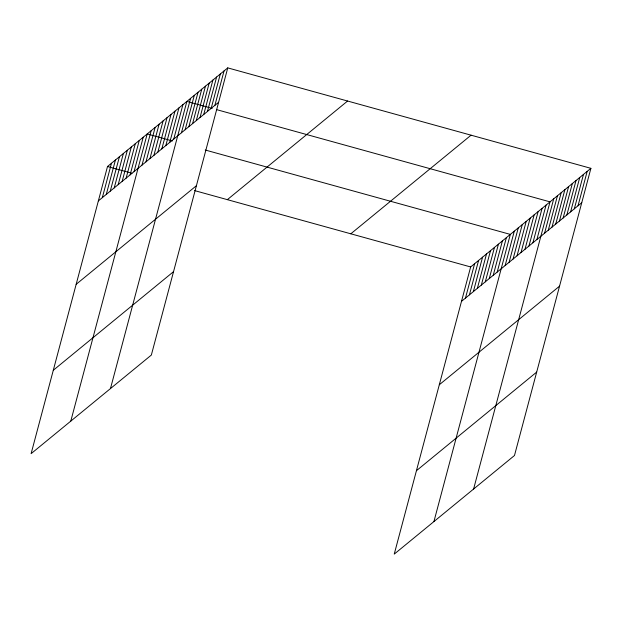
<?xml version="1.0" encoding="UTF-8"?>
<svg xmlns="http://www.w3.org/2000/svg" width="622" height="622" viewBox="0 0 622 622"><rect width="100%" height="100%" fill="white"/><g stroke="black" fill="none" stroke-linecap="round" stroke-linejoin="round"><path stroke-width="0.93" d="M227.761 67.884L107.513 166.502L31.1 453.671L151.348 355.053L227.761 67.884L590.9 168.329L514.487 455.498L394.239 554.116L470.652 266.947L590.9 168.329M102.327 197.648L111.478 163.252M106.292 194.398L115.443 159.994M110.257 191.141L119.416 156.744M114.23 187.891L123.381 153.486M118.196 184.633L127.355 150.229M122.169 181.383L131.32 146.979M126.134 178.125L135.285 143.721M130.099 174.868L139.258 140.471M134.072 171.618L143.223 137.213M70.784 421.125L147.196 133.955L172.473 140.953M142.01 165.11L151.162 130.706M145.976 161.852L155.127 127.448M149.941 158.594L159.1 124.198M153.914 155.345L163.065 120.94M157.879 152.087L167.038 117.69M161.852 148.837L171.003 114.432M165.817 145.579L174.969 111.175M169.783 142.321L178.942 107.925M173.756 139.071L182.907 104.667M110.467 388.587L186.872 101.417L212.156 108.407M181.437 132.766L190.596 98.369M185.154 129.718L194.313 95.321M188.87 126.67L198.029 92.266M192.587 123.622L201.746 89.218M196.303 120.575L205.462 86.17M200.02 117.527L209.179 83.123M203.744 114.479L212.895 80.075M207.46 111.431L216.612 77.027M211.177 108.383L220.328 73.979M214.893 105.336L224.044 70.931M465.466 298.093L474.617 263.697M469.431 294.844L478.582 260.439M473.396 291.586L482.555 257.181M477.369 288.328L486.521 253.931M481.335 285.078L490.494 250.674M485.308 281.82L494.459 247.424M489.273 278.57L498.424 244.166M493.238 275.313L502.397 240.908M497.211 272.055L506.362 237.658M433.923 521.57L510.328 234.401L205.237 150.011M505.15 265.547L514.301 231.151M509.115 262.297L518.266 227.893M513.08 259.04L522.239 224.635M517.053 255.79L526.204 221.385M521.018 252.532L530.169 218.128M524.991 249.274L534.142 214.878M528.957 246.024L538.108 211.62M532.922 242.767L542.081 208.37M536.895 239.517L546.046 205.112M473.606 489.024L550.011 201.855L216.837 109.697M544.577 233.211L553.728 198.807M548.293 230.163L557.452 195.759M552.009 227.116L561.168 192.711M555.726 224.068L564.885 189.663M559.442 221.02L568.601 186.616M563.159 217.972L572.318 183.568M566.875 214.924L576.034 180.52M570.599 211.877L579.751 177.472M574.316 208.829L583.467 174.424M578.032 205.773L587.184 171.377M98.354 200.906L218.61 102.288M76.164 284.316L196.412 185.698M227.349 199.654L347.597 101.028M53.298 370.261L173.546 271.643M350.816 233.802L471.064 135.184M461.493 301.351L581.749 202.725M439.303 384.761L559.551 286.143M416.437 470.706L536.685 372.08M107.513 166.502L131.848 173.235M194.577 190.589L470.652 266.947"/></g></svg>
